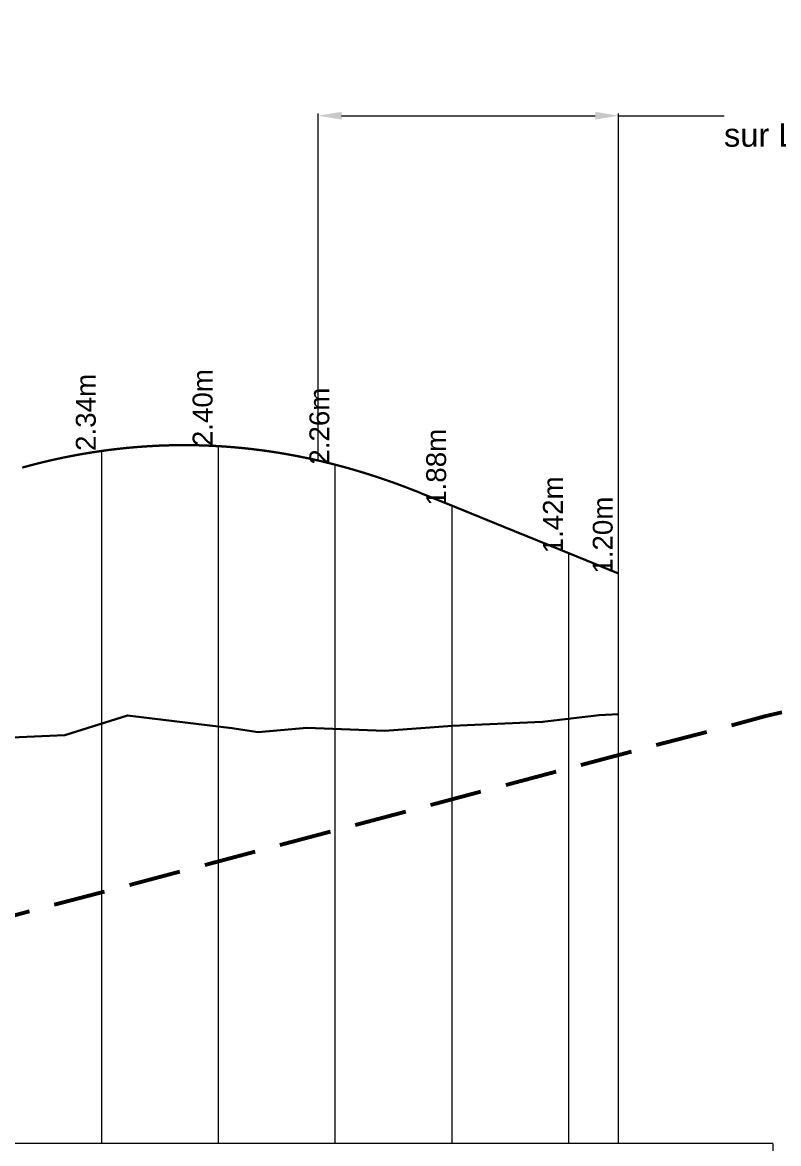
# Model space of a CAD drawing. Extents: x -67 to 3544, y -51 to 656.
# Drawn here: x 3429.6 to 3494.4, y 102.2 to 198.2 of the extents above; entities that cross this region are included whole.
import ezdxf
from ezdxf.enums import TextEntityAlignment as Align

# ---------------------------------------------------------------- set-up
doc = ezdxf.new("R2010")
doc.units = 0
doc.header["$PDSIZE"] = -0.00032
doc.linetypes.add('CACHE', pattern=[9.525, 6.35, -3.175])
doc.layers.get('0').update_dxf_attribs({"lineweight": 0})
for name, color, linetype, lineweight in [("Route - Bretelle d'entrée - PL - A14_Bretelle de sortie", 5, 'Continuous', 0), ("Route - Bretelle d'entrée - PL - Cotation", 7, 'Continuous', 0), ("Route - Bretelle d'entrée - PL - Projet Linéaire", 7, 'Continuous', 0), ("Route - Bretelle d'entrée - PL - Terrain", 3, 'Continuous', 0)]:
    doc.layers.add(name, color=color, linetype=linetype, lineweight=lineweight)
doc.styles.add('CoteVertB', font='arial.ttf', dxfattribs={"height": 0.0017})
doc.styles.get("Standard").update_dxf_attribs({"font": 'arial.ttf', "height": 2.5})
doc.dimstyles.get("Standard").update_dxf_attribs({"dimtxt": 0.18, "dimasz": 0.18, "dimexe": 0.18, "dimexo": 0.0625, "dimgap": 0.09, "dimtad": 0, "dimtih": 1, "dimtoh": 1, "dimdec": 4, "dimzin": 0, "dimdsep": 46, "dimtxsty": 'Standard', "dimcen": 0.09, "dimadec": 0, "dimazin": 0, "dimtfac": 1, "dimtdec": 4, "dimtofl": 0, "dimtmove": 0, "dimatfit": 3, "dimfxl": 1, "dimtolj": 1, "dimtzin": 0, "dimarcsym": 0})

# ---------------------------------------------------------------- blocks, each defined once
blk = doc.blocks.new('*D9')
at = {"transparency": 16777216}
for p, q in [((3454.964, 160.778), (3454.964, 190.433)), ((3456.964, 190.253), (3478.69, 190.253)), ((3480.69, 151.086), (3480.69, 190.433)), ((3480.69, 190.253), (3489.726, 190.253))]:
    blk.add_line(p, q, dxfattribs=at)
for points in [[(3456.964, 190.586), (3456.964, 189.92), (3454.964, 190.253)], [(3478.69, 190.586), (3478.69, 189.92), (3480.69, 190.253)]]:
    blk.add_solid(points, dxfattribs=at)
at = {"layer": 'Defpoints', "color": 0, "transparency": 16777216}
for p in [(3480.69, 190.253), (3454.964, 160.716), (3480.69, 151.023)]:
    blk.add_point(p, dxfattribs=at)
at = {"transparency": 16777216, "insert": (3504.78, 190.253), "char_height": 2, "attachment_point": 5}
blk.add_mtext('\\A1;Raccordement \\Psur La Section Courante', dxfattribs=at)

msp = doc.modelspace()

# ---------------------------------------------------------------- linework, layer by layer
at = {"flags": 128}
msp.add_lwpolyline([(3493.88837, 102.20613), (3493.88837, 52.20613)], dxfattribs=at)
at = {"layer": "Route - Bretelle d'entrée - PL - A14_Bretelle de sortie", "color": 5, "linetype": 'CACHE', "lineweight": 53, "ltscale": 0.7, "flags": 128}
msp.add_lwpolyline([(3534.44491, 141.84936), (3530.71249, 141.35129), (3526.97066, 140.87241), (3524.73413, 140.61416), (3520.95023, 140.24594), (3517.13449, 140.16754), (3512.00877, 140.51516), (3510.30071, 140.60585), (3508.5909, 140.64678), (3506.87944, 140.63792), (3505.16669, 140.57929), (3503.45385, 140.47089), (3501.74104, 140.3127), (3500.02829, 140.10475), (3498.3156, 139.84702), (3496.60299, 139.53953), (3494.89048, 139.18226), (3493.17808, 138.77524), (3405.64547, 115.55255), (3402.51036, 114.81647), (3399.37525, 114.08039), (3396.24057, 113.4431), (3393.10589, 112.8058), (3386.83727, 111.72868), (3383.70327, 111.28882), (3380.60509, 110.84895), (3377.65779, 110.50774), (3374.85279, 110.16653), (3372.17526, 109.92395), (3369.61263, 109.68138), (3367.15367, 109.53741), (3364.78825, 109.39344), (3362.50737, 109.34807), (3360.3028, 109.30271), (3358.16713, 109.35594), (3356.0937, 109.40917), (3354.07663, 109.561), (3352.11095, 109.71283), (3350.18748, 109.96327), (3348.27048, 110.21372), (3346.35361, 110.56279), (3344.43711, 110.91187), (3342.521, 111.3596), (3340.60557, 111.80734), (3338.6908, 112.35377), (3336.77706, 112.9002), (3334.86432, 113.54538), (3332.953, 114.19055), (3331.04307, 114.93451), (3329.13505, 115.67846), (3327.22849, 116.52127), (3325.3184, 117.36408), (3323.39489, 118.3058), (3321.44705, 119.24753), (3319.46172, 120.28824), (3317.42529, 121.32895), (3315.32237, 122.46873), (3313.13816, 123.60852), (3309.95225, 125.30255), (3295.33524, 132.13944), (3292.93616, 133.10617), (3290.49942, 133.99359), (3288.03478, 134.80178), (3285.5505, 135.53079), (3283.05323, 136.18069), (3280.54803, 136.75153), (3278.03849, 137.24335), (3275.52696, 137.65619), (3273.01477, 137.99008), (3270.50253, 138.24505), (3267.99041, 138.42112), (3265.47837, 138.5183), (3265.07719, 138.52652), (3226.42845, 139.22112)], dxfattribs=at)
at = {"layer": "Route - Bretelle d'entrée - PL - Cotation", "color": 7, "linetype": 'Continuous'}
for p, q in [((3436.42845, 102.20613), (3436.42845, 161.53517)), ((3446.42845, 102.20613), (3446.42845, 161.94666)), ((3456.42845, 102.20613), (3456.42845, 160.35816)), ((3466.42845, 102.20613), (3466.42845, 156.83474)), ((3476.42845, 102.20613), (3476.42845, 152.75903)), ((3480.69049, 102.20613), (3480.69049, 151.02314)), ((3493.88837, 102.20613), (3174.50649, 102.20613))]:
    msp.add_line(p, q, dxfattribs=at)
at = {"layer": "Route - Bretelle d'entrée - PL - Projet Linéaire", "color": 1, "linetype": 'Continuous', "lineweight": 30, "flags": 128}
msp.add_lwpolyline([(3429.64234, 160.1168), (3429.65979, 160.12163), (3429.67724, 160.12645), (3429.69469, 160.13127), (3429.71214, 160.13607), (3429.72958, 160.14088), (3429.74703, 160.14568), (3429.76448, 160.15047), (3429.78193, 160.15525), (3429.79938, 160.16003), (3429.81683, 160.16481), (3429.83427, 160.16957), (3429.85172, 160.17433), (3429.86917, 160.17909), (3429.88662, 160.18384), (3429.90407, 160.18858), (3429.92152, 160.19332), (3429.93896, 160.19805), (3429.95641, 160.20277), (3429.97386, 160.20749), (3429.99131, 160.2122), (3430.00876, 160.21691), (3430.0262, 160.2216), (3430.04365, 160.2263), (3430.0611, 160.23099), (3430.07855, 160.23567), (3430.09599, 160.24034), (3430.11344, 160.24501), (3430.13089, 160.24968), (3430.14834, 160.25433), (3430.16579, 160.25899), (3430.18323, 160.26363), (3430.20068, 160.26827), (3430.21813, 160.2729), (3430.23558, 160.27753), (3430.25302, 160.28215), (3430.27047, 160.28676), (3430.28792, 160.29137), (3430.30537, 160.29597), (3430.32281, 160.30057), (3430.34026, 160.30516), (3430.35771, 160.30975), (3430.37516, 160.31432), (3430.3926, 160.31889), (3430.41005, 160.32346), (3430.4275, 160.32802), (3430.44494, 160.33258), (3430.46239, 160.33712), (3430.47984, 160.34166), (3430.49729, 160.3462), (3430.51473, 160.35073), (3430.53218, 160.35525), (3430.54963, 160.35977), (3430.56707, 160.36428), (3430.58452, 160.36878), (3430.60197, 160.37328), (3430.61941, 160.37777), (3430.63686, 160.38226), (3430.65431, 160.38674), (3430.67175, 160.39122), (3430.6892, 160.39569), (3430.70665, 160.40015), (3430.72409, 160.4046), (3430.74154, 160.40905), (3430.75899, 160.4135), (3430.77643, 160.41794), (3430.79388, 160.42237), (3430.81133, 160.42679), (3430.82877, 160.43121), (3430.84622, 160.43562), (3430.86367, 160.44003), (3430.88111, 160.44443), (3430.89856, 160.44883), (3430.91601, 160.45322), (3430.93345, 160.4576), (3430.9509, 160.46198), (3430.96834, 160.46635), (3430.98579, 160.47071), (3431.00324, 160.47507), (3431.02068, 160.47943), (3431.03813, 160.48377), (3431.05558, 160.48811), (3431.07302, 160.49244), (3431.09047, 160.49677), (3431.10791, 160.50109), (3431.12536, 160.50541), (3431.1428, 160.50972), (3431.16025, 160.51402), (3431.1777, 160.51832), (3431.19514, 160.52261), (3431.21259, 160.5269), (3431.23003, 160.53118), (3431.24748, 160.53545), (3431.26493, 160.53972), (3431.28237, 160.54398), (3431.29982, 160.54823), (3431.31726, 160.55248), (3431.33471, 160.55673), (3431.35215, 160.56096), (3431.3696, 160.56519), (3431.38704, 160.56942), (3431.40449, 160.57364), (3431.42194, 160.57785), (3431.43938, 160.58205), (3431.45683, 160.58626), (3431.47427, 160.59045), (3431.49172, 160.59464), (3431.50916, 160.59882), (3431.52661, 160.60299), (3431.54405, 160.60716), (3431.5615, 160.61133), (3431.57894, 160.61549), (3431.59639, 160.61964), (3431.61383, 160.62378), (3431.63128, 160.62792), (3431.64872, 160.63205), (3431.66617, 160.63618), (3431.68361, 160.6403), (3431.70106, 160.64442), (3431.7185, 160.64852), (3431.73595, 160.65263), (3431.75339, 160.65672), (3431.77084, 160.66081), (3431.78828, 160.6649), (3431.80573, 160.66898), (3431.82317, 160.67305), (3431.84062, 160.67711), (3431.85806, 160.68117), (3431.87551, 160.68523), (3431.89295, 160.68928), (3431.9104, 160.69332), (3431.92784, 160.69735), (3431.94529, 160.70138), (3431.96273, 160.70541), (3431.98017, 160.70942), (3431.99762, 160.71344), (3432.01506, 160.71744), (3432.03251, 160.72144), (3432.04995, 160.72543), (3432.0674, 160.72942), (3432.08484, 160.7334), (3432.10229, 160.73737), (3432.11973, 160.74134), (3432.13717, 160.74531), (3432.17206, 160.75321), (3432.18951, 160.75716), (3432.20695, 160.76109), (3432.2244, 160.76503), (3432.24184, 160.76895), (3432.25928, 160.77287), (3432.27673, 160.77678), (3432.29417, 160.78069), (3432.31162, 160.7846), (3432.32906, 160.78849), (3432.3465, 160.79238), (3432.36395, 160.79626), (3432.38139, 160.80014), (3432.39884, 160.80401), (3432.41628, 160.80788), (3432.43372, 160.81173), (3432.45117, 160.81559), (3432.46861, 160.81943), (3432.48605, 160.82327), (3432.5035, 160.82711), (3432.52094, 160.83094), (3432.53839, 160.83476), (3432.55583, 160.83858), (3432.57327, 160.84239), (3432.59072, 160.84619), (3432.60816, 160.84999), (3432.6256, 160.85378), (3432.64305, 160.85757), (3432.66049, 160.86135), (3432.67793, 160.86512), (3432.69538, 160.86889), (3432.71282, 160.87265), (3432.73026, 160.87641), (3432.74771, 160.88015), (3432.76515, 160.8839), (3432.78259, 160.88763), (3432.80004, 160.89136), (3432.81748, 160.89509), (3432.83492, 160.89881), (3432.85237, 160.90252), (3432.86981, 160.90623), (3432.88725, 160.90993), (3432.9047, 160.91362), (3432.92214, 160.91731), (3432.93958, 160.92099), (3432.95703, 160.92467), (3432.97447, 160.92834), (3432.99191, 160.932), (3433.00935, 160.93566), (3433.0268, 160.93931), (3433.04424, 160.94296), (3433.06168, 160.9466), (3433.07913, 160.95023), (3433.09657, 160.95386), (3433.11401, 160.95748), (3433.13145, 160.9611), (3433.1489, 160.96471), (3433.16634, 160.96831), (3433.18378, 160.97191), (3433.20122, 160.9755), (3433.21867, 160.97908), (3433.23611, 160.98266), (3433.25355, 160.98623), (3433.271, 160.9898), (3433.28844, 160.99336), (3433.30588, 160.99691), (3433.32332, 161.00046), (3433.34077, 161.00401), (3433.35821, 161.00754), (3433.37565, 161.01107), (3433.39309, 161.01459), (3433.41054, 161.01811), (3433.42798, 161.02162), (3433.44542, 161.02513), (3433.46286, 161.02863), (3433.4803, 161.03212), (3433.49775, 161.03561), (3433.51519, 161.03909), (3433.53263, 161.04257), (3433.55007, 161.04604), (3433.56752, 161.0495), (3433.58496, 161.05296), (3433.6024, 161.05641), (3433.61984, 161.05985), (3433.63728, 161.06329), (3433.65473, 161.06672), (3433.67217, 161.07015), (3433.68961, 161.07357), (3433.70705, 161.07698), (3433.72449, 161.08039), (3433.74194, 161.08379), (3433.75938, 161.08719), (3433.77682, 161.09058), (3433.79426, 161.09396), (3433.8117, 161.09734), (3433.82914, 161.10071), (3433.84659, 161.10408), (3433.86403, 161.10744), (3433.88147, 161.11079), (3433.89891, 161.11414), (3433.91635, 161.11748), (3433.9338, 161.12081), (3433.95124, 161.12414), (3433.96868, 161.12747), (3433.98612, 161.13078), (3434.00356, 161.13409), (3434.021, 161.1374), (3434.03844, 161.1407), (3434.05589, 161.14399), (3434.07333, 161.14728), (3434.09077, 161.15056), (3434.10821, 161.15383), (3434.12565, 161.1571), (3434.14309, 161.16036), (3434.16053, 161.16362), (3434.17798, 161.16687), (3434.19542, 161.17011), (3434.21286, 161.17335), (3434.2303, 161.17658), (3434.24774, 161.17981), (3434.26518, 161.18302), (3434.28262, 161.18624), (3434.30006, 161.18945), (3434.31751, 161.19265), (3434.33495, 161.19584), (3434.35239, 161.19903), (3434.36983, 161.20221), (3434.38727, 161.20539), (3434.40471, 161.20856), (3434.42215, 161.21173), (3434.43959, 161.21489), (3434.45703, 161.21804), (3434.47448, 161.22118), (3434.49192, 161.22433), (3434.50936, 161.22746), (3434.5268, 161.23059), (3434.54424, 161.23371), (3434.56168, 161.23683), (3434.57912, 161.23993), (3434.59656, 161.24304), (3434.614, 161.24614), (3434.63144, 161.24923), (3434.64888, 161.25232), (3434.66632, 161.25539), (3434.68377, 161.25847), (3434.70121, 161.26154), (3434.71865, 161.26459), (3434.73609, 161.26765), (3434.75353, 161.2707), (3434.77097, 161.27374), (3434.78841, 161.27678), (3434.80585, 161.27981), (3434.82329, 161.28283), (3434.84073, 161.28585), (3434.85817, 161.28887), (3434.87561, 161.29187), (3434.89305, 161.29487), (3434.91049, 161.29787), (3434.92793, 161.30086), (3434.94537, 161.30384), (3434.96281, 161.30681), (3434.98025, 161.30978), (3434.99769, 161.31275), (3435.01513, 161.3157), (3435.03257, 161.31866), (3435.05001, 161.3216), (3435.06746, 161.32454), (3435.0849, 161.32747), (3435.10234, 161.3304), (3435.11978, 161.33332), (3435.13722, 161.33624), (3435.15466, 161.33915), (3435.1721, 161.34205), (3435.18954, 161.34495), (3435.20698, 161.34784), (3435.22442, 161.35072), (3435.24186, 161.3536), (3435.2593, 161.35647), (3435.27674, 161.35934), (3435.29418, 161.3622), (3435.31162, 161.36505), (3435.32906, 161.3679), (3435.3465, 161.37074), (3435.36394, 161.37358), (3435.38138, 161.37641), (3435.39882, 161.37923), (3435.41626, 161.38205), (3435.4337, 161.38486), (3435.45114, 161.38767), (3435.46858, 161.39047), (3435.48601, 161.39326), (3435.50345, 161.39605), (3435.52089, 161.39883), (3435.53833, 161.40161), (3435.55577, 161.40437), (3435.57321, 161.40714), (3435.59065, 161.40989), (3435.60809, 161.41264), (3435.62553, 161.41539), (3435.64297, 161.41813), (3435.66041, 161.42086), (3435.67785, 161.42359), (3435.69529, 161.42631), (3435.71273, 161.42902), (3435.73017, 161.43173), (3435.74761, 161.43443), (3435.76505, 161.43713), (3435.78249, 161.43982), (3435.79993, 161.4425), (3435.81737, 161.44518), (3435.83481, 161.44785), (3435.85225, 161.45052), (3435.86968, 161.45318), (3435.88712, 161.45583), (3435.90456, 161.45848), (3435.922, 161.46112), (3435.93944, 161.46375), (3435.95688, 161.46638), (3435.97432, 161.46901), (3435.99176, 161.47162), (3436.0092, 161.47423), (3436.02664, 161.47684), (3436.04408, 161.47944), (3436.06152, 161.48203), (3436.07896, 161.48462), (3436.09639, 161.4872), (3436.11383, 161.48977), (3436.13127, 161.49234), (3436.14871, 161.4949), (3436.16615, 161.49746), (3436.18359, 161.50001), (3436.20103, 161.50255), (3436.21847, 161.50509), (3436.23591, 161.50762), (3436.25335, 161.51014), (3436.27078, 161.51266), (3436.28822, 161.51518), (3436.30566, 161.51768), (3436.3231, 161.52019), (3436.34054, 161.52268), (3436.35798, 161.52517), (3436.37542, 161.52765), (3436.39286, 161.53013), (3436.4103, 161.5326), (3436.42773, 161.53507), (3436.44517, 161.53752), (3436.46261, 161.53998), (3436.48005, 161.54242), (3436.49749, 161.54486), (3436.51493, 161.5473), (3436.53237, 161.54973), (3436.5498, 161.55215), (3436.56724, 161.55456), (3436.58468, 161.55698), (3436.60212, 161.55938), (3436.61956, 161.56178), (3436.637, 161.56417), (3436.65444, 161.56655), (3436.67187, 161.56893), (3436.68931, 161.57131), (3436.70675, 161.57367), (3436.72419, 161.57604), (3436.74163, 161.57839), (3436.75907, 161.58074), (3436.77651, 161.58309), (3436.79394, 161.58542), (3436.81138, 161.58775), (3436.82882, 161.59008), (3436.84626, 161.5924), (3436.8637, 161.59471), (3436.88114, 161.59701), (3436.89857, 161.59932), (3436.91601, 161.60161), (3436.93345, 161.6039), (3436.95089, 161.60618), (3436.96833, 161.60846), (3436.98577, 161.61073), (3437.0032, 161.61299), (3437.02064, 161.61525), (3437.03808, 161.6175), (3437.05552, 161.61975), (3437.07296, 161.62199), (3437.09039, 161.62422), (3437.10783, 161.62645), (3437.12527, 161.62867), (3437.14271, 161.63088), (3437.16015, 161.63309), (3437.17759, 161.6353), (3437.19502, 161.63749), (3437.21246, 161.63968), (3437.2299, 161.64187), (3437.24734, 161.64405), (3437.26478, 161.64622), (3437.28221, 161.64839), (3437.29965, 161.65055), (3437.31709, 161.6527), (3437.33453, 161.65485), (3437.35197, 161.65699), (3437.3694, 161.65913), (3437.38684, 161.66126), (3437.40428, 161.66338), (3437.42172, 161.6655), (3437.43915, 161.66761), (3437.45659, 161.66972), (3437.47403, 161.67182), (3437.49147, 161.67391), (3437.50891, 161.676), (3437.52634, 161.67808), (3437.54378, 161.68016), (3437.56122, 161.68223), (3437.57866, 161.68429), (3437.59609, 161.68635), (3437.61353, 161.6884), (3437.63097, 161.69044), (3437.64841, 161.69248), (3437.66585, 161.69451), (3437.68328, 161.69654), (3437.70072, 161.69856), (3437.71816, 161.70057), (3437.7356, 161.70258), (3437.75303, 161.70459), (3437.77047, 161.70658), (3437.78791, 161.70857), (3437.80535, 161.71056), (3437.82278, 161.71254), (3437.84022, 161.71451), (3437.85766, 161.71647), (3437.8751, 161.71843), (3437.89253, 161.72039), (3437.90997, 161.72233), (3437.92741, 161.72428), (3437.94485, 161.72621), (3437.96228, 161.72814), (3437.97972, 161.73006), (3437.99716, 161.73198), (3438.0146, 161.73389), (3438.03203, 161.7358), (3438.04947, 161.7377), (3438.06691, 161.73959), (3438.08434, 161.74148), (3438.10178, 161.74336), (3438.11922, 161.74523), (3438.13666, 161.7471), (3438.15409, 161.74896), (3438.17153, 161.75082), (3438.18897, 161.75267), (3438.20641, 161.75451), (3438.22384, 161.75635), (3438.24128, 161.75818), (3438.25872, 161.76001), (3438.27615, 161.76183), (3438.29359, 161.76364), (3438.31103, 161.76545), (3438.32847, 161.76725), (3438.3459, 161.76905), (3438.36334, 161.77084), (3438.38078, 161.77262), (3438.39821, 161.7744), (3438.41565, 161.77617), (3438.43309, 161.77794), (3438.45053, 161.7797), (3438.46796, 161.78145), (3438.4854, 161.7832), (3438.50284, 161.78494), (3438.52027, 161.78667), (3438.53771, 161.7884), (3438.55515, 161.79012), (3438.57258, 161.79184), (3438.59002, 161.79355), (3438.60746, 161.79525), (3438.6249, 161.79695), (3438.64233, 161.79864), (3438.65977, 161.80033), (3438.67721, 161.80201), (3438.69464, 161.80368), (3438.71208, 161.80535), (3438.72952, 161.80701), (3438.74695, 161.80867), (3438.76439, 161.81032), (3438.78183, 161.81196), (3438.79926, 161.8136), (3438.8167, 161.81523), (3438.83414, 161.81686), (3438.85157, 161.81848), (3438.86901, 161.82009), (3438.88645, 161.82169), (3438.90388, 161.8233), (3438.92132, 161.82489), (3438.93876, 161.82648), (3438.9562, 161.82806), (3438.97363, 161.82964), (3438.99107, 161.83121), (3439.00851, 161.83277), (3439.02594, 161.83433), (3439.04338, 161.83589), (3439.06082, 161.83743), (3439.07825, 161.83897), (3439.09569, 161.84051), (3439.11313, 161.84203), (3439.13056, 161.84356), (3439.148, 161.84507), (3439.16543, 161.84658), (3439.18287, 161.84808), (3439.20031, 161.84958), (3439.21774, 161.85107), (3439.23518, 161.85256), (3439.25262, 161.85404), (3439.27005, 161.85551), (3439.28749, 161.85698), (3439.30493, 161.85844), (3439.32236, 161.85989), (3439.3398, 161.86134), (3439.35724, 161.86279), (3439.37467, 161.86422), (3439.39211, 161.86565), (3439.40955, 161.86708), (3439.42698, 161.8685), (3439.44442, 161.86991), (3439.46186, 161.87132), (3439.47929, 161.87272), (3439.49673, 161.87411), (3439.51416, 161.8755), (3439.5316, 161.87688), (3439.54904, 161.87826), (3439.56647, 161.87963), (3439.58391, 161.88099), (3439.60135, 161.88235), (3439.61878, 161.8837), (3439.63622, 161.88505), (3439.65366, 161.88638), (3439.67109, 161.88772), (3439.68853, 161.88905), (3439.70596, 161.89037), (3439.7234, 161.89168), (3439.74084, 161.89299), (3439.75827, 161.89429), (3439.77571, 161.89559), (3439.79315, 161.89688), (3439.81058, 161.89817), (3439.82802, 161.89944), (3439.84545, 161.90072), (3439.86289, 161.90198), (3439.88033, 161.90324), (3439.89776, 161.9045), (3439.9152, 161.90575), (3439.93264, 161.90699), (3439.95007, 161.90822), (3439.96751, 161.90945), (3439.98494, 161.91068), (3440.00238, 161.9119), (3440.01982, 161.91311), (3440.03725, 161.91432), (3440.05469, 161.91551), (3440.07212, 161.91671), (3440.08956, 161.9179), (3440.107, 161.91908), (3440.12443, 161.92025), (3440.14187, 161.92142), (3440.1593, 161.92258), (3440.17674, 161.92374), (3440.19418, 161.92489), (3440.21161, 161.92604), (3440.22905, 161.92718), (3440.24648, 161.92831), (3440.26392, 161.92943), (3440.28136, 161.93055), (3440.29879, 161.93167), (3440.31623, 161.93278), (3440.33366, 161.93388), (3440.3511, 161.93498), (3440.36854, 161.93607), (3440.38597, 161.93715), (3440.40341, 161.93823), (3440.42084, 161.9393), (3440.43828, 161.94037), (3440.45572, 161.94143), (3440.47315, 161.94248), (3440.49059, 161.94353), (3440.50802, 161.94457), (3440.52546, 161.9456), (3440.5429, 161.94663), (3440.56033, 161.94766), (3440.57777, 161.94867), (3440.5952, 161.94969), (3440.61264, 161.95069), (3440.63008, 161.95169), (3440.64751, 161.95268), (3440.66495, 161.95367), (3440.68238, 161.95465), (3440.69982, 161.95562), (3440.71725, 161.95659), (3440.73469, 161.95756), (3440.75213, 161.95851), (3440.76956, 161.95946), (3440.787, 161.9604), (3440.80443, 161.96134), (3440.82187, 161.96227), (3440.83931, 161.9632), (3440.85674, 161.96412), (3440.87418, 161.96504), (3440.89161, 161.96594), (3440.90905, 161.96684), (3440.92648, 161.96774), (3440.94392, 161.96863), (3440.96136, 161.96951), (3440.97879, 161.97039), (3440.99623, 161.97126), (3441.01366, 161.97213), (3441.0311, 161.97298), (3441.04853, 161.97384), (3441.06597, 161.97469), (3441.08341, 161.97553), (3441.10084, 161.97636), (3441.11828, 161.97719), (3441.13571, 161.97801), (3441.15315, 161.97883), (3441.17058, 161.97964), (3441.18802, 161.98044), (3441.20545, 161.98124), (3441.22289, 161.98203), (3441.24033, 161.98282), (3441.25776, 161.9836), (3441.2752, 161.98437), (3441.29263, 161.98514), (3441.31007, 161.9859), (3441.3275, 161.98666), (3441.34494, 161.98741), (3441.36238, 161.98815), (3441.37981, 161.98889), (3441.39725, 161.98962), (3441.41468, 161.99035), (3441.43212, 161.99107), (3441.44955, 161.99178), (3441.46699, 161.99249), (3441.48442, 161.99319), (3441.50186, 161.99388), (3441.5193, 161.99457), (3441.53673, 161.99525), (3441.55417, 161.99593), (3441.5716, 161.9966), (3441.58904, 161.99727), (3441.60647, 161.99792), (3441.62391, 161.99857), (3441.64134, 161.99922), (3441.65878, 161.99986), (3441.67622, 162.0005), (3441.69365, 162.00112), (3441.71109, 162.00175), (3441.72852, 162.00236), (3441.74596, 162.00297), (3441.76339, 162.00358), (3441.78083, 162.00417), (3441.79826, 162.00477), (3441.8157, 162.00535), (3441.83313, 162.00593), (3441.85057, 162.0065), (3441.86801, 162.00707), (3441.88544, 162.00763), (3441.90288, 162.00819), (3441.92031, 162.00874), (3441.93775, 162.00928), (3441.95518, 162.00981), (3441.97262, 162.01035), (3441.99005, 162.01087), (3442.00749, 162.01139), (3442.02492, 162.0119), (3442.04236, 162.01241), (3442.0598, 162.01291), (3442.07723, 162.0134), (3442.09467, 162.01389), (3442.1121, 162.01437), (3442.12954, 162.01485), (3442.14697, 162.01532), (3442.16441, 162.01578), (3442.18184, 162.01624), (3442.19928, 162.01669), (3442.21671, 162.01714), (3442.23415, 162.01758), (3442.25159, 162.01801), (3442.26902, 162.01844), (3442.28646, 162.01886), (3442.30389, 162.01928), (3442.32133, 162.01969), (3442.33876, 162.02009), (3442.3562, 162.02048), (3442.37363, 162.02088), (3442.39107, 162.02126), (3442.4085, 162.02164), (3442.42594, 162.02201), (3442.44337, 162.02238), (3442.46081, 162.02274), (3442.47825, 162.02309), (3442.49568, 162.02344), (3442.51312, 162.02378), (3442.53055, 162.02412), (3442.54799, 162.02445), (3442.56542, 162.02477), (3442.58286, 162.02509), (3442.60029, 162.02541), (3442.61773, 162.02571), (3442.63516, 162.02601), (3442.6526, 162.0263), (3442.67003, 162.02659), (3442.68747, 162.02687), (3442.7049, 162.02715), (3442.72234, 162.02742), (3442.73978, 162.02768), (3442.75721, 162.02794), (3442.77465, 162.02819), (3442.79208, 162.02843), (3442.80952, 162.02867), (3442.82695, 162.02891), (3442.84439, 162.02913), (3442.86182, 162.02935), (3442.87926, 162.02957), (3442.89669, 162.02978), (3442.91413, 162.02998), (3442.93156, 162.03017), (3442.949, 162.03036), (3442.96643, 162.03055), (3442.98387, 162.03073), (3443.0013, 162.0309), (3443.01874, 162.03107), (3443.03618, 162.03122), (3443.05361, 162.03138), (3443.07105, 162.03153), (3443.08848, 162.03167), (3443.10592, 162.0318), (3443.12335, 162.03193), (3443.14079, 162.03206), (3443.15822, 162.03217), (3443.17566, 162.03228), (3443.19309, 162.03239), (3443.21053, 162.03249), (3443.22796, 162.03258), (3443.2454, 162.03267), (3443.26283, 162.03275), (3443.28027, 162.03283), (3443.2977, 162.03289), (3443.31514, 162.03295), (3443.33258, 162.03301), (3443.35001, 162.03306), (3443.36745, 162.03311), (3443.38488, 162.03315), (3443.40232, 162.03318), (3443.41975, 162.0332), (3443.43719, 162.03322), (3443.45462, 162.03324), (3443.47206, 162.03324), (3443.48949, 162.03325), (3443.50693, 162.03324), (3443.52436, 162.03323), (3443.5418, 162.03322), (3443.55923, 162.03319), (3443.57667, 162.03316), (3443.5941, 162.03313), (3443.61154, 162.03309), (3443.62898, 162.03304), (3443.64641, 162.03299), (3443.66385, 162.03293), (3443.68128, 162.03287), (3443.69872, 162.03279), (3443.71615, 162.03272), (3443.73359, 162.03263), (3443.75102, 162.03254), (3443.76846, 162.03245), (3443.78589, 162.03235), (3443.80333, 162.03224), (3443.82076, 162.03213), (3443.8382, 162.03201), (3443.85563, 162.03188), (3443.87307, 162.03175), (3443.8905, 162.03161), (3443.90794, 162.03147), (3443.92538, 162.03132), (3443.94281, 162.03116), (3443.96025, 162.031), (3443.97768, 162.03083), (3443.99512, 162.03065), (3444.01255, 162.03047), (3444.02999, 162.03029), (3444.04742, 162.03009), (3444.06486, 162.0299), (3444.08229, 162.02969), (3444.09973, 162.02948), (3444.11716, 162.02926), (3444.1346, 162.02904), (3444.15203, 162.02881), (3444.16947, 162.02858), (3444.1869, 162.02833), (3444.20434, 162.02809), (3444.22178, 162.02783), (3444.23921, 162.02757), (3444.25665, 162.02731), (3444.27408, 162.02703), (3444.29152, 162.02676), (3444.30895, 162.02647), (3444.32639, 162.02618), (3444.34382, 162.02589), (3444.36126, 162.02559), (3444.37869, 162.02528), (3444.39613, 162.02496), (3444.41356, 162.02464), (3444.431, 162.02432), (3444.44843, 162.02398), (3444.46587, 162.02364), (3444.48331, 162.0233), (3444.50074, 162.02295), (3444.51818, 162.02259), (3444.53561, 162.02223), (3444.55305, 162.02186), (3444.57048, 162.02149), (3444.58792, 162.0211), (3444.60535, 162.02072), (3444.62279, 162.02032), (3444.64022, 162.01992), (3444.65766, 162.01952), (3444.67509, 162.01911), (3444.69253, 162.01869), (3444.70997, 162.01826), (3444.7274, 162.01784), (3444.74484, 162.0174), (3444.76227, 162.01696), (3444.77971, 162.01651), (3444.79714, 162.01606), (3444.81458, 162.01559), (3444.83201, 162.01513), (3444.84945, 162.01466), (3444.86688, 162.01418), (3444.88432, 162.01369), (3444.90175, 162.0132), (3444.91919, 162.01271), (3444.93663, 162.0122), (3444.95406, 162.01169), (3444.9715, 162.01118), (3444.98893, 162.01066), (3445.00637, 162.01013), (3445.0238, 162.0096), (3445.04124, 162.00906), (3445.05867, 162.00851), (3445.07611, 162.00796), (3445.09354, 162.0074), (3445.11098, 162.00684), (3445.12842, 162.00627), (3445.14585, 162.00569), (3445.16329, 162.00511), (3445.18072, 162.00453), (3445.19816, 162.00393), (3445.21559, 162.00333), (3445.23303, 162.00272), (3445.25046, 162.00211), (3445.2679, 162.00149), (3445.28534, 162.00087), (3445.30277, 162.00024), (3445.32021, 161.9996), (3445.33764, 161.99896), (3445.35508, 161.99831), (3445.37251, 161.99766), (3445.38995, 161.99699), (3445.40738, 161.99633), (3445.42482, 161.99565), (3445.44225, 161.99498), (3445.45969, 161.99429), (3445.47713, 161.9936), (3445.49456, 161.9929), (3445.512, 161.9922), (3445.52943, 161.99149), (3445.54687, 161.99077), (3445.5643, 161.99005), (3445.58174, 161.98932), (3445.59918, 161.98859), (3445.61661, 161.98785), (3445.63405, 161.9871), (3445.65148, 161.98635), (3445.66892, 161.98559), (3445.68635, 161.98483), (3445.70379, 161.98406), (3445.72122, 161.98328), (3445.73866, 161.9825), (3445.7561, 161.98171), (3445.77353, 161.98092), (3445.79097, 161.98012), (3445.8084, 161.97931), (3445.82584, 161.97849), (3445.84327, 161.97768), (3445.86071, 161.97685), (3445.87815, 161.97602), (3445.89558, 161.97518), (3445.91302, 161.97434), (3445.93045, 161.97349), (3445.94789, 161.97263), (3445.96532, 161.97177), (3445.98276, 161.97091), (3446.0002, 161.97003), (3446.01763, 161.96915), (3446.03507, 161.96827), (3446.0525, 161.96737), (3446.06994, 161.96648), (3446.08737, 161.96557), (3446.10481, 161.96466), (3446.12225, 161.96375), (3446.13968, 161.96282), (3446.15712, 161.96189), (3446.17455, 161.96096), (3446.19199, 161.96002), (3446.20942, 161.95907), (3446.22686, 161.95812), (3446.2443, 161.95716), (3446.26173, 161.9562), (3446.27917, 161.95522), (3446.2966, 161.95425), (3446.31404, 161.95327), (3446.33148, 161.95228), (3446.34891, 161.95128), (3446.36635, 161.95028), (3446.38378, 161.94927), (3446.40122, 161.94826), (3446.41865, 161.94724), (3446.43609, 161.94621), (3446.45353, 161.94518), (3446.47096, 161.94414), (3446.4884, 161.9431), (3446.50583, 161.94205), (3446.52327, 161.94099), (3446.54071, 161.93993), (3446.55814, 161.93886), (3446.57558, 161.93779), (3446.59301, 161.93671), (3446.61045, 161.93562), (3446.62789, 161.93453), (3446.64532, 161.93343), (3446.66276, 161.93232), (3446.68019, 161.93121), (3446.69763, 161.9301), (3446.71507, 161.92897), (3446.7325, 161.92784), (3446.74994, 161.92671), (3446.76737, 161.92557), (3446.78481, 161.92442), (3446.80225, 161.92327), (3446.81968, 161.92211), (3446.83712, 161.92094), (3446.85455, 161.91977), (3446.87199, 161.91859), (3446.88943, 161.91741), (3446.90686, 161.91622), (3446.9243, 161.91502), (3446.94173, 161.91382), (3446.95917, 161.91261), (3446.97661, 161.9114), (3446.99404, 161.91018), (3447.01148, 161.90895), (3447.02892, 161.90772), (3447.04635, 161.90648), (3447.06379, 161.90524), (3447.08122, 161.90399), (3447.09866, 161.90273), (3447.1161, 161.90147), (3447.13353, 161.9002), (3447.15097, 161.89892), (3447.1684, 161.89764), (3447.18584, 161.89635), (3447.20328, 161.89506), (3447.22071, 161.89376), (3447.23815, 161.89246), (3447.25559, 161.89114), (3447.27302, 161.88983), (3447.29046, 161.8885), (3447.30789, 161.88717), (3447.32533, 161.88584), (3447.34277, 161.8845), (3447.3602, 161.88315), (3447.37764, 161.88179), (3447.39508, 161.88043), (3447.41251, 161.87907), (3447.42995, 161.87769), (3447.44739, 161.87632), (3447.46482, 161.87493), (3447.48226, 161.87354), (3447.49969, 161.87214), (3447.51713, 161.87074), (3447.53457, 161.86933), (3447.552, 161.86792), (3447.56944, 161.86649), (3447.58688, 161.86507), (3447.60431, 161.86364), (3447.62175, 161.8622), (3447.63919, 161.86075), (3447.65662, 161.8593), (3447.67406, 161.85784), (3447.6915, 161.85638), (3447.70893, 161.85491), (3447.72637, 161.85344), (3447.74381, 161.85195), (3447.76124, 161.85046), (3447.77868, 161.84897), (3447.79612, 161.84747), (3447.81355, 161.84596), (3447.83099, 161.84445), (3447.84842, 161.84293), (3447.86586, 161.84141), (3447.8833, 161.83988), (3447.90073, 161.83834), (3447.91817, 161.8368), (3447.93561, 161.83525), (3447.95304, 161.8337), (3447.97048, 161.83214), (3447.98792, 161.83057), (3448.00535, 161.82899), (3448.02279, 161.82742), (3448.04023, 161.82583), (3448.05767, 161.82424), (3448.0751, 161.82264), (3448.09254, 161.82104), (3448.10998, 161.81943), (3448.12741, 161.81781), (3448.14485, 161.81619), (3448.16229, 161.81457), (3448.17972, 161.81293), (3448.19716, 161.81129), (3448.2146, 161.80964), (3448.23203, 161.80799), (3448.24947, 161.80633), (3448.26691, 161.80467), (3448.28434, 161.803), (3448.30178, 161.80132), (3448.31922, 161.79964), (3448.33665, 161.79795), (3448.35409, 161.79626), (3448.37153, 161.79456), (3448.38897, 161.79285), (3448.4064, 161.79114), (3448.42384, 161.78942), (3448.44128, 161.78769), (3448.45871, 161.78596), (3448.47615, 161.78423), (3448.49359, 161.78248), (3448.51102, 161.78073), (3448.52846, 161.77898), (3448.5459, 161.77722), (3448.56334, 161.77545), (3448.58077, 161.77367), (3448.59821, 161.77189), (3448.61565, 161.77011), (3448.63308, 161.76832), (3448.65052, 161.76652), (3448.66796, 161.76471), (3448.6854, 161.7629), (3448.70283, 161.76109), (3448.72027, 161.75927), (3448.73771, 161.75744), (3448.75514, 161.7556), (3448.77258, 161.75376), (3448.79002, 161.75191), (3448.80746, 161.75006), (3448.82489, 161.7482), (3448.84233, 161.74634), (3448.85977, 161.74447), (3448.8772, 161.74259), (3448.89464, 161.74071), (3448.91208, 161.73882), (3448.92952, 161.73692), (3448.94695, 161.73502), (3448.96439, 161.73311), (3448.98183, 161.7312), (3448.99927, 161.72928), (3449.0167, 161.72735), (3449.03414, 161.72542), (3449.05158, 161.72348), (3449.06902, 161.72154), (3449.08645, 161.71959), (3449.10389, 161.71763), (3449.12133, 161.71567), (3449.13877, 161.7137), (3449.1562, 161.71173), (3449.17364, 161.70975), (3449.19108, 161.70776), (3449.20852, 161.70577), (3449.22595, 161.70377), (3449.24339, 161.70176), (3449.26083, 161.69975), (3449.27827, 161.69774), (3449.2957, 161.69571), (3449.31314, 161.69368), (3449.33058, 161.69165), (3449.34802, 161.68961), (3449.36545, 161.68756), (3449.38289, 161.68551), (3449.40033, 161.68345), (3449.41777, 161.68138), (3449.43521, 161.67931), (3449.45264, 161.67723), (3449.47008, 161.67515), (3449.48752, 161.67306), (3449.50496, 161.67096), (3449.52239, 161.66886), (3449.53983, 161.66675), (3449.55727, 161.66463), (3449.57471, 161.66252), (3449.59215, 161.66039), (3449.60958, 161.65826), (3449.62702, 161.65612), (3449.64446, 161.65397), (3449.6619, 161.65182), (3449.67934, 161.64967), (3449.69677, 161.6475), (3449.71421, 161.64533), (3449.73165, 161.64316), (3449.74909, 161.64098), (3449.76653, 161.63879), (3449.78396, 161.63659), (3449.8014, 161.6344), (3449.81884, 161.63219), (3449.83628, 161.62998), (3449.85372, 161.62776), (3449.87115, 161.62554), (3449.88859, 161.62331), (3449.90603, 161.62107), (3449.92347, 161.61883), (3449.94091, 161.61658), (3449.95835, 161.61432), (3449.97578, 161.61207), (3449.99322, 161.6098), (3450.01066, 161.60753), (3450.0281, 161.60525), (3450.04554, 161.60296), (3450.06297, 161.60067), (3450.08041, 161.59837), (3450.09785, 161.59607), (3450.11529, 161.59376), (3450.13273, 161.59145), (3450.15017, 161.58913), (3450.1676, 161.5868), (3450.18504, 161.58447), (3450.20248, 161.58213), (3450.21992, 161.57978), (3450.23736, 161.57743), (3450.2548, 161.57507), (3450.27224, 161.57271), (3450.28967, 161.57034), (3450.30711, 161.56796), (3450.32455, 161.56558), (3450.34199, 161.56319), (3450.35943, 161.5608), (3450.37687, 161.5584), (3450.39431, 161.55599), (3450.41174, 161.55358), (3450.42918, 161.55116), (3450.44662, 161.54874), (3450.46406, 161.5463), (3450.4815, 161.54387), (3450.49894, 161.54143), (3450.51638, 161.53898), (3450.53381, 161.53652), (3450.55125, 161.53406), (3450.56869, 161.53159), (3450.58613, 161.52912), (3450.60357, 161.52664), (3450.62101, 161.52415), (3450.63845, 161.52166), (3450.65589, 161.51916), (3450.67333, 161.51666), (3450.69076, 161.51415), (3450.7082, 161.51164), (3450.72564, 161.50911), (3450.74308, 161.50658), (3450.76052, 161.50405), (3450.77796, 161.50151), (3450.7954, 161.49896), (3450.81284, 161.49641), (3450.83028, 161.49385), (3450.84772, 161.49129), (3450.86515, 161.48872), (3450.88259, 161.48614), (3450.90003, 161.48356), (3450.91747, 161.48097), (3450.93491, 161.47837), (3450.95235, 161.47577), (3450.96979, 161.47317), (3450.98723, 161.47055), (3451.00467, 161.46793), (3451.02211, 161.46531), (3451.03955, 161.46268), (3451.05699, 161.46004), (3451.07442, 161.45739), (3451.09186, 161.45474), (3451.1093, 161.45209), (3451.12674, 161.44943), (3451.14418, 161.44676), (3451.16162, 161.44409), (3451.17906, 161.4414), (3451.1965, 161.43872), (3451.21394, 161.43603), (3451.23138, 161.43333), (3451.24882, 161.43062), (3451.26626, 161.42791), (3451.2837, 161.4252), (3451.30114, 161.42247), (3451.31858, 161.41974), (3451.33602, 161.41701), (3451.35346, 161.41427), (3451.3709, 161.41152), (3451.38833, 161.40877), (3451.40577, 161.40601), (3451.42321, 161.40324), (3451.44065, 161.40047), (3451.45809, 161.39769), (3451.47553, 161.39491), (3451.49297, 161.39212), (3451.51041, 161.38933), (3451.52785, 161.38652), (3451.54529, 161.38371), (3451.56273, 161.3809), (3451.58017, 161.37808), (3451.59761, 161.37525), (3451.61505, 161.37242), (3451.63249, 161.36958), (3451.64993, 161.36674), (3451.66737, 161.36389), (3451.68481, 161.36103), (3451.70225, 161.35817), (3451.71969, 161.3553), (3451.73713, 161.35242), (3451.75457, 161.34954), (3451.77201, 161.34666), (3451.78945, 161.34376), (3451.80689, 161.34086), (3451.82433, 161.33796), (3451.84177, 161.33505), (3451.85921, 161.33213), (3451.87665, 161.32921), (3451.89409, 161.32628), (3451.91153, 161.32334), (3451.92897, 161.3204), (3451.94641, 161.31745), (3451.96385, 161.31449), (3451.98129, 161.31153), (3451.99873, 161.30857), (3452.01617, 161.3056), (3452.03362, 161.30262), (3452.05106, 161.29963), (3452.0685, 161.29664), (3452.08594, 161.29365), (3452.10338, 161.29064), (3452.12082, 161.28763), (3452.13826, 161.28462), (3452.1557, 161.2816), (3452.17314, 161.27857), (3452.19058, 161.27554), (3452.20802, 161.2725), (3452.22546, 161.26945), (3452.2429, 161.2664), (3452.26034, 161.26335), (3452.27778, 161.26028), (3452.29522, 161.25721), (3452.31266, 161.25413), (3452.3301, 161.25105), (3452.34755, 161.24796), (3452.36499, 161.24487), (3452.38243, 161.24177), (3452.39987, 161.23866), (3452.41731, 161.23555), (3452.43475, 161.23243), (3452.45219, 161.22931), (3452.46963, 161.22618), (3452.48707, 161.22304), (3452.50451, 161.2199), (3452.52195, 161.21675), (3452.5394, 161.21359), (3452.55684, 161.21043), (3452.57428, 161.20727), (3452.59172, 161.20409), (3452.60916, 161.20091), (3452.6266, 161.19773), (3452.64404, 161.19454), (3452.66148, 161.19134), (3452.67892, 161.18813), (3452.69636, 161.18493), (3452.71381, 161.18171), (3452.73125, 161.17849), (3452.74869, 161.17526), (3452.76613, 161.17203), (3452.78357, 161.16879), (3452.80101, 161.16554), (3452.81845, 161.16229), (3452.8359, 161.15903), (3452.85334, 161.15577), (3452.87078, 161.15249), (3452.88822, 161.14922), (3452.90566, 161.14593), (3452.9231, 161.14265), (3452.94054, 161.13935), (3452.95799, 161.13605), (3452.97543, 161.13274), (3452.99287, 161.12943), (3453.01031, 161.12611), (3453.02775, 161.12278), (3453.04519, 161.11945), (3453.06264, 161.11611), (3453.08008, 161.11277), (3453.09752, 161.10942), (3453.11496, 161.10607), (3453.1324, 161.1027), (3453.14984, 161.09933), (3453.16729, 161.09596), (3453.18473, 161.09258), (3453.20217, 161.08919), (3453.21961, 161.0858), (3453.23705, 161.0824), (3453.2545, 161.079), (3453.27194, 161.07559), (3453.28938, 161.07217), (3453.30682, 161.06875), (3453.32426, 161.06532), (3453.34171, 161.06189), (3453.35915, 161.05844), (3453.37659, 161.05499), (3453.39403, 161.05154), (3453.41147, 161.04808), (3453.42892, 161.04462), (3453.44636, 161.04115), (3453.4638, 161.03767), (3453.48124, 161.03418), (3453.49868, 161.03069), (3453.51613, 161.0272), (3453.53357, 161.0237), (3453.55101, 161.02019), (3453.56845, 161.01668), (3453.5859, 161.01315), (3453.60334, 161.00963), (3453.62078, 161.0061), (3453.63822, 161.00256), (3453.65567, 160.99901), (3453.67311, 160.99546), (3453.69055, 160.9919), (3453.70799, 160.98834), (3453.72544, 160.98477), (3453.74288, 160.9812), (3453.76032, 160.97762), (3453.77776, 160.97403), (3453.79521, 160.97043), (3453.81265, 160.96684), (3453.83009, 160.96323), (3453.84754, 160.95962), (3453.86498, 160.956), (3453.88242, 160.95238), (3453.89986, 160.94875), (3453.91731, 160.94511), (3453.93475, 160.94147), (3453.95219, 160.93782), (3453.96964, 160.93417), (3453.98708, 160.93051), (3454.00452, 160.92684), (3454.02196, 160.92317), (3454.03941, 160.91949), (3454.05685, 160.9158), (3454.07429, 160.91211), (3454.09174, 160.90842), (3454.10918, 160.90471), (3454.12662, 160.901), (3454.14407, 160.89729), (3454.16151, 160.89357), (3454.17895, 160.88984), (3454.1964, 160.88611), (3454.21384, 160.88237), (3454.23128, 160.87862), (3454.24873, 160.87487), (3454.26617, 160.87111), (3454.28361, 160.86735), (3454.30106, 160.86358), (3454.3185, 160.8598), (3454.33594, 160.85602), (3454.35339, 160.85223), (3454.37083, 160.84844), (3454.38827, 160.84464), (3454.40572, 160.84083), (3454.42316, 160.83702), (3454.4406, 160.8332), (3454.45805, 160.82937), (3454.47549, 160.82554), (3454.49294, 160.82171), (3454.51038, 160.81786), (3454.52782, 160.81401), (3454.54527, 160.81016), (3454.56271, 160.8063), (3454.58015, 160.80243), (3454.5976, 160.79855), (3454.61504, 160.79468), (3454.63249, 160.79079), (3454.64993, 160.7869), (3454.66737, 160.783), (3454.68482, 160.7791), (3454.70226, 160.77519), (3454.71971, 160.77127), (3454.73715, 160.76735), (3454.75459, 160.76342), (3454.77204, 160.75948), (3454.78948, 160.75554), (3454.80693, 160.7516), (3454.82437, 160.74764), (3454.84182, 160.74369), (3454.85926, 160.73972), (3454.8767, 160.73575), (3454.89415, 160.73177), (3454.91159, 160.72779), (3454.92904, 160.7238), (3454.94648, 160.7198), (3454.96393, 160.7158), (3454.98137, 160.7118), (3454.99881, 160.70778), (3455.01626, 160.70376), (3455.0337, 160.69974), (3455.05115, 160.6957), (3455.06859, 160.69167), (3455.08604, 160.68762), (3455.10348, 160.68357), (3455.12093, 160.67952), (3455.13837, 160.67545), (3455.15582, 160.67138), (3455.17326, 160.66731), (3455.19071, 160.66323), (3455.20815, 160.65914), (3455.2256, 160.65505), (3455.24304, 160.65095), (3455.26049, 160.64684), (3455.27793, 160.64273), (3455.29538, 160.63862), (3455.31282, 160.63449), (3455.33027, 160.63036), (3455.34771, 160.62623), (3455.36516, 160.62209), (3455.3826, 160.61794), (3455.40005, 160.61378), (3455.41749, 160.60963), (3455.43494, 160.60546), (3455.45238, 160.60129), (3455.46983, 160.59711), (3455.48727, 160.59293), (3455.50472, 160.58873), (3455.52216, 160.58454), (3455.53961, 160.58034), (3455.55705, 160.57613), (3455.5745, 160.57191), (3455.59195, 160.56769), (3455.60939, 160.56346), (3455.62684, 160.55923), (3455.64428, 160.55499), (3455.66173, 160.55075), (3455.67917, 160.5465), (3455.69662, 160.54224), (3455.71406, 160.53797), (3455.73151, 160.5337), (3455.74896, 160.52943), (3455.7664, 160.52515), (3455.78385, 160.52086), (3455.80129, 160.51656), (3455.81874, 160.51227), (3455.83619, 160.50796), (3455.85363, 160.50365), (3455.87108, 160.49933), (3455.88852, 160.495), (3455.90597, 160.49067), (3455.92342, 160.48634), (3455.94086, 160.48199), (3455.95831, 160.47765), (3455.97575, 160.47329), (3455.9932, 160.46893), (3456.01065, 160.46456), (3456.02809, 160.46019), (3456.04554, 160.45581), (3456.06298, 160.45142), (3456.08043, 160.44703), (3456.09788, 160.44263), (3456.11532, 160.43823), (3456.13277, 160.43382), (3456.15022, 160.4294), (3456.16766, 160.42498), (3456.18511, 160.42056), (3456.20256, 160.41612), (3456.22, 160.41168), (3456.23745, 160.40723), (3456.2549, 160.40278), (3456.27234, 160.39832), (3456.28979, 160.39386), (3456.30724, 160.38939), (3456.32468, 160.38491), (3456.34213, 160.38043), (3456.35958, 160.37594), (3456.37702, 160.37145), (3456.39447, 160.36694), (3456.41192, 160.36244), (3456.42936, 160.35792), (3456.44681, 160.3534), (3456.46426, 160.34888), (3456.48171, 160.34435), (3456.49915, 160.33981), (3456.5166, 160.33526), (3456.53405, 160.33071), (3456.55149, 160.32616), (3456.56894, 160.3216), (3456.58639, 160.31703), (3456.60384, 160.31245), (3456.62128, 160.30787), (3456.63873, 160.30329), (3456.65618, 160.29869), (3456.67363, 160.2941), (3456.69107, 160.28949), (3456.70852, 160.28488), (3456.72597, 160.28026), (3456.74342, 160.27564), (3456.76086, 160.27101), (3456.77831, 160.26637), (3456.79576, 160.26173), (3456.81321, 160.25709), (3456.83065, 160.25243), (3456.8481, 160.24777), (3456.86555, 160.2431), (3456.883, 160.23843), (3456.90044, 160.23375), (3456.91789, 160.22907), (3456.93534, 160.22438), (3456.95279, 160.21968), (3456.97024, 160.21498), (3456.98768, 160.21028), (3457.00513, 160.20556), (3457.02258, 160.20084), (3457.04003, 160.19611), (3457.05748, 160.19138), (3457.07492, 160.18664), (3457.09237, 160.1819), (3457.10982, 160.17714), (3457.12727, 160.17239), (3457.14472, 160.16762), (3457.16217, 160.16285), (3457.17961, 160.15808), (3457.19706, 160.1533), (3457.21451, 160.14851), (3457.23196, 160.14371), (3457.24941, 160.13891), (3457.26686, 160.13411), (3457.2843, 160.12929), (3457.30175, 160.12448), (3457.3192, 160.11965), (3457.33665, 160.11482), (3457.3541, 160.10998), (3457.37155, 160.10514), (3457.389, 160.10029), (3457.40645, 160.09544), (3457.42389, 160.09058), (3457.44134, 160.08571), (3457.45879, 160.08084), (3457.47624, 160.07596), (3457.49369, 160.07107), (3457.51114, 160.06618), (3457.52859, 160.06128), (3457.54604, 160.05638), (3457.56349, 160.05147), (3457.58094, 160.04656), (3457.59838, 160.04163), (3457.61583, 160.03671), (3457.63328, 160.03177), (3457.65073, 160.02683), (3457.66818, 160.02188), (3457.68563, 160.01693), (3457.70308, 160.01197), (3457.72053, 160.00701), (3457.73798, 160.00204), (3457.75543, 159.99706), (3457.77288, 159.99208), (3457.79033, 159.98709), (3457.80778, 159.9821), (3457.82523, 159.97709), (3457.84268, 159.97209), (3457.86013, 159.96707), (3457.87758, 159.96205), (3457.89503, 159.95703), (3457.91247, 159.952), (3457.92992, 159.94696), (3457.94737, 159.94191), (3457.96482, 159.93686), (3457.98227, 159.93181), (3457.99972, 159.92674), (3458.01717, 159.92168), (3458.03462, 159.9166), (3458.05207, 159.91152), (3458.06952, 159.90643), (3458.08697, 159.90134), (3458.10442, 159.89624), (3458.12188, 159.89114), (3458.13933, 159.88603), (3458.15678, 159.88091), (3458.17423, 159.87579), (3458.19168, 159.87066), (3458.20913, 159.86552), (3458.22658, 159.86038), (3458.24403, 159.85523), (3458.26148, 159.85008), (3458.27893, 159.84492), (3458.29638, 159.83975), (3458.31383, 159.83458), (3458.33128, 159.8294), (3458.34873, 159.82422), (3458.36618, 159.81903), (3458.38363, 159.81383), (3458.40108, 159.80863), (3458.41853, 159.80342), (3458.43598, 159.79821), (3458.45344, 159.79298), (3458.47089, 159.78776), (3458.48834, 159.78253), (3458.50579, 159.77729), (3458.52324, 159.77204), (3458.54069, 159.76679), (3458.55814, 159.76153), (3458.57559, 159.75627), (3458.59304, 159.751), (3458.6105, 159.74572), (3458.62795, 159.74044), (3458.6454, 159.73515), (3458.66285, 159.72986), (3458.6803, 159.72456), (3458.69775, 159.71925), (3458.7152, 159.71394), (3458.73266, 159.70862), (3458.75011, 159.7033), (3458.76756, 159.69797), (3458.78501, 159.69263), (3458.80246, 159.68728), (3458.81991, 159.68194), (3458.83736, 159.67658), (3458.85482, 159.67122), (3458.87227, 159.66585), (3458.88972, 159.66048), (3458.90717, 159.6551), (3458.92462, 159.64971), (3458.94208, 159.64432), (3458.95953, 159.63893), (3458.97698, 159.63352), (3458.99443, 159.62811), (3459.01188, 159.62269), (3459.02934, 159.61727), (3459.04679, 159.61184), (3459.06424, 159.60641), (3459.08169, 159.60097), (3459.09914, 159.59552), (3459.1166, 159.59007), (3459.13405, 159.58461), (3459.1515, 159.57915), (3459.16895, 159.57367), (3459.18641, 159.5682), (3459.20386, 159.56272), (3459.22131, 159.55722), (3459.23876, 159.55173), (3459.25622, 159.54623), (3459.27367, 159.54072), (3459.29112, 159.53521), (3459.30857, 159.52969), (3459.32603, 159.52416), (3459.34348, 159.51863), (3459.36093, 159.51309), (3459.37839, 159.50755), (3459.39584, 159.50199), (3459.41329, 159.49644), (3459.43075, 159.49088), (3459.4482, 159.48531), (3459.46565, 159.47973), (3459.4831, 159.47415), (3459.50056, 159.46856), (3459.51801, 159.46297), (3459.53546, 159.45737), (3459.55292, 159.45177), (3459.57037, 159.44615), (3459.58782, 159.44054), (3459.60528, 159.43491), (3459.62273, 159.42928), (3459.64018, 159.42365), (3459.65764, 159.41801), (3459.67509, 159.41236), (3459.69254, 159.4067), (3459.71, 159.40104), (3459.72745, 159.39538), (3459.74491, 159.38971), (3459.76236, 159.38403), (3459.77981, 159.37834), (3459.79727, 159.37265), (3459.81472, 159.36695), (3459.83217, 159.36125), (3459.84963, 159.35554), (3459.86708, 159.34982), (3459.88454, 159.3441), (3459.90199, 159.33838), (3459.91944, 159.33264), (3459.9369, 159.3269), (3459.95435, 159.32116), (3459.97181, 159.31541), (3459.98926, 159.30965), (3460.00672, 159.30388), (3460.02417, 159.29811), (3460.04162, 159.29234), (3460.05908, 159.28656), (3460.07653, 159.28077), (3460.09399, 159.27497), (3460.11144, 159.26917), (3460.1289, 159.26336), (3460.14635, 159.25755), (3460.16381, 159.25173), (3460.18126, 159.24591), (3460.19872, 159.24007), (3460.21617, 159.23424), (3460.23363, 159.22839), (3460.25108, 159.22255), (3460.26854, 159.21669), (3460.28599, 159.21082), (3460.30345, 159.20496), (3460.3209, 159.19908), (3460.33836, 159.1932), (3460.35581, 159.18732), (3460.37327, 159.18142), (3460.39072, 159.17553), (3460.40818, 159.16962), (3460.42563, 159.16371), (3460.44309, 159.1578), (3460.46054, 159.15187), (3460.478, 159.14594), (3460.49545, 159.14001), (3460.51291, 159.13407), (3460.53036, 159.12812), (3460.54782, 159.12217), (3460.56527, 159.11621), (3460.58273, 159.11024), (3460.60019, 159.10427), (3460.61764, 159.09829), (3460.6351, 159.09231), (3460.65255, 159.08632), (3460.67001, 159.08032), (3460.68747, 159.07432), (3460.70492, 159.06831), (3460.72238, 159.0623), (3460.73983, 159.05628), (3460.75729, 159.05025), (3460.77475, 159.04422), (3460.7922, 159.03818), (3460.80966, 159.03213), (3460.82711, 159.02608), (3460.84457, 159.02002), (3460.86203, 159.01396), (3460.87948, 159.00789), (3460.89694, 159.00181), (3460.9144, 158.99573), (3460.93185, 158.98964), (3460.94931, 158.98355), (3460.96677, 158.97745), (3460.98422, 158.97135), (3461.00168, 158.96523), (3461.01914, 158.95911), (3461.03659, 158.95299), (3461.05405, 158.94686), (3461.07151, 158.94072), (3461.08896, 158.93458), (3461.10642, 158.92843), (3461.12388, 158.92228), (3461.14133, 158.91611), (3461.15879, 158.90995), (3461.17625, 158.90377), (3461.1937, 158.89759), (3461.21116, 158.89141), (3461.22862, 158.88522), (3461.24608, 158.87902), (3461.26353, 158.87282), (3461.28099, 158.86661), (3461.29845, 158.86039), (3461.31591, 158.85417), (3461.33336, 158.84794), (3461.35082, 158.8417), (3461.36828, 158.83546), (3461.38574, 158.82922), (3461.40319, 158.82296), (3461.42065, 158.81671), (3461.43811, 158.81044), (3461.45557, 158.80417), (3461.47302, 158.79789), (3461.49048, 158.79161), (3461.50794, 158.78532), (3461.5254, 158.77902), (3461.54286, 158.77272), (3461.56031, 158.76641), (3461.57777, 158.7601), (3461.59523, 158.75378), (3461.61269, 158.74745), (3461.63015, 158.74112), (3461.64761, 158.73478), (3461.66506, 158.72844), (3461.68252, 158.72209), (3461.69998, 158.71573), (3461.71744, 158.70937), (3461.7349, 158.703), (3461.75236, 158.69662), (3461.76981, 158.69024), (3461.78727, 158.68385), (3461.80473, 158.67746), (3461.82219, 158.67106), (3461.83965, 158.66466), (3461.85711, 158.65824), (3461.87457, 158.65183), (3461.89203, 158.6454), (3461.90948, 158.63897), (3461.92694, 158.63254), (3461.9444, 158.62609), (3461.96186, 158.61965), (3461.97932, 158.61319), (3461.99678, 158.60673), (3462.01424, 158.60027), (3462.0317, 158.59379), (3462.04916, 158.58731), (3462.06662, 158.58083), (3462.08408, 158.57434), (3462.10154, 158.56784), (3462.119, 158.56134), (3462.13646, 158.55483), (3462.15391, 158.54831), (3462.17137, 158.54179), (3462.18883, 158.53526), (3462.20629, 158.52873), (3462.22375, 158.52219), (3462.24121, 158.51564), (3462.25867, 158.50909), (3462.27613, 158.50253), (3462.29359, 158.49597), (3462.31105, 158.48939), (3462.32851, 158.48282), (3462.34597, 158.47623), (3462.36343, 158.46965), (3462.38089, 158.46305), (3462.39835, 158.45645), (3462.41581, 158.44984), (3462.43327, 158.44323), (3462.45073, 158.43661), (3462.46819, 158.42998), (3462.48566, 158.42335), (3462.50312, 158.41671), (3462.52058, 158.41007), (3462.53804, 158.40342), (3462.5555, 158.39676), (3462.57296, 158.3901), (3462.59042, 158.38343), (3462.60788, 158.37676), (3462.62534, 158.37008), (3462.6428, 158.36339), (3462.66026, 158.3567), (3462.67772, 158.35), (3462.69518, 158.34329), (3462.71265, 158.33658), (3462.73011, 158.32986), (3462.74757, 158.32314), (3462.76503, 158.31641), (3462.78249, 158.30967), (3462.79995, 158.30293), (3462.81741, 158.29618), (3462.83487, 158.28943), (3462.85234, 158.28267), (3462.8698, 158.27591), (3462.88726, 158.26913), (3462.90472, 158.26235), (3462.92218, 158.25557), (3462.93964, 158.24878), (3462.9571, 158.24198), (3462.97457, 158.23518), (3462.99203, 158.22837), (3463.00949, 158.22155), (3463.02695, 158.21473), (3463.04441, 158.2079), (3463.06188, 158.20107), (3463.07934, 158.19423), (3463.0968, 158.18738), (3463.11426, 158.18053), (3463.13172, 158.17368), (3463.14919, 158.16681), (3463.16665, 158.15994), (3463.18411, 158.15306), (3463.20157, 158.14618), (3463.21904, 158.13929), (3463.2365, 158.1324), (3463.25396, 158.1255), (3463.27142, 158.11859), (3463.28889, 158.11168), (3463.30635, 158.10476), (3463.32381, 158.09783), (3463.34127, 158.0909), (3463.35874, 158.08396), (3463.3762, 158.07702), (3463.39366, 158.07007), (3463.41113, 158.06311), (3463.42859, 158.05615), (3463.44605, 158.04918), (3463.46351, 158.04221), (3463.48098, 158.03523), (3463.49844, 158.02824), (3463.5159, 158.02125), (3463.53337, 158.01425), (3463.55083, 158.00724), (3463.56829, 158.00023), (3463.58576, 157.99322), (3463.60322, 157.98619), (3463.62068, 157.97916), (3463.63815, 157.97213), (3463.65561, 157.96509), (3463.67308, 157.95804), (3463.69054, 157.95098), (3463.708, 157.94393), (3463.72547, 157.93686), (3463.74293, 157.92979), (3463.76039, 157.92271), (3463.77786, 157.91562), (3463.79532, 157.90853), (3463.81279, 157.90144), (3463.81815, 157.89926)], dxfattribs=at)
at = {"layer": "Route - Bretelle d'entrée - PL - Projet Linéaire", "color": 1, "linetype": 'Continuous', "lineweight": 30}
msp.add_lwpolyline([(3463.81815, 157.89929), (3466.02759, 156.99817), (3470.86447, 155.02618), (3475.70359, 153.05425), (3480.69049, 151.02314)], dxfattribs=at)
at = {"layer": "Route - Bretelle d'entrée - PL - Terrain", "color": 114, "linetype": 'Continuous', "lineweight": 30, "flags": 128}
msp.add_lwpolyline([(3428.70535, 136.97751), (3433.26115, 137.17813), (3438.63132, 138.8856), (3447.58545, 137.79421), (3449.84213, 137.44949), (3454.0015, 137.81773), (3460.679, 137.5591), (3466.42845, 137.98859), (3474.17897, 138.32242), (3479.01344, 138.90884), (3480.69049, 138.97709)], dxfattribs=at)

# ---------------------------------------------------------------- texts
at = {"layer": "Route - Bretelle d'entrée - PL - Cotation", "color": 7, "style": 'CoteVertB'}
for s, p in [('2.40m', (3446.42845, 161.94666)), ('2.34m', (3436.42845, 161.53517)), ('2.26m', (3456.42845, 160.35816)), ('1.88m', (3466.42845, 156.83474)), ('1.42m', (3476.42845, 152.75903)), ('1.20m', (3480.69049, 151.02314))]:
    msp.add_text(s, height=1.7, rotation=90, dxfattribs=at).set_placement(p, align=Align.BOTTOM_LEFT)

# ---------------------------------------------------------------- dimensions: what is measured, and where the dimension line sits
dim = msp.add_linear_dim(base=(3480.69049, 190.25294), p1=(3454.96393, 160.7158), p2=(3480.69049, 151.02314), text='Raccordement \\Psur La Section Courante', dimstyle='Standard', override={"dimtxt": 2, "dimasz": 2, "dimclrd": 256, "dimclre": 256, "dimclrt": 256, "dimlwd": 65535, "dimlwe": 65535})
dim.commit()
dim.dimension.update_dxf_attribs({"geometry": '*D9', "text_midpoint": (3504.78049, 190.25294), "dimtype": 160})

doc.saveas('drawing.dxf')
